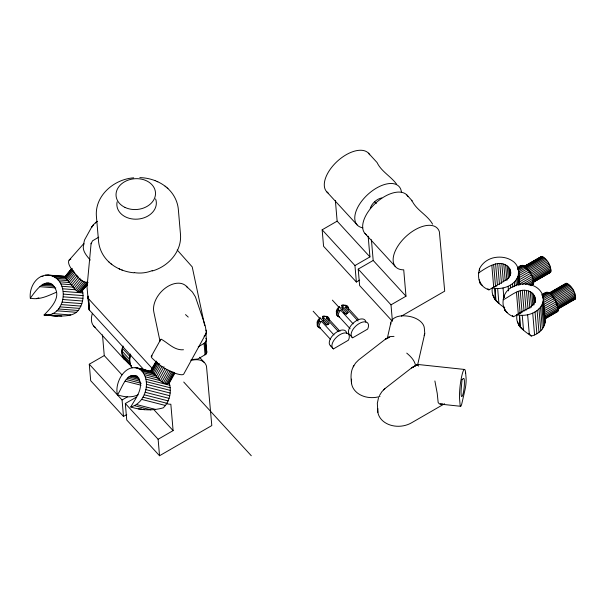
<?xml version="1.0" encoding="UTF-8"?>
<svg xmlns="http://www.w3.org/2000/svg" width="606" height="606" viewBox="0 0 606 606"><rect width="100%" height="100%" fill="white"/><g stroke="black" fill="none" stroke-linecap="round" stroke-linejoin="round"><path stroke-width="0.91" d="M206.434 332.755L205.207 325.642L195.405 296.849L192.382 292.009L186.345 286.237M478.611 272.958C486.497 267.678 499.511 258.254 508.532 267.11C512.57 271.132 510.305 277.972 505.533 280.275L488.928 289.888C479.179 286.229 476.99 278.374 479.52 268.753C482.399 262.731 488.406 258.557 494.966 257.505C500.965 256.467 507.449 257.459 512.509 260.966C520.577 266.064 518.88 276.798 519.85 284.858M535.401 301.894C535.969 297.084 533.227 292.266 528.394 290.971C518.986 287.729 510.903 296.001 503.222 299.781C501.973 307.704 506.154 313.969 513.54 316.718L521.433 312.681M56.093 292.35C47.965 295.834 39.451 300.22 30.3 298.175C29.058 287.683 36.201 274.76 47.844 275.048L65.622 276.412M30.3 298.175C35.004 291.978 44.905 276.101 53.972 286.555C62.047 296.857 50.866 308.03 44.056 315.022C67.168 317.521 70.523 277.04 47.844 275.048M71.955 268.322L64.887 276.927L75.235 289.645L78.666 292.175L80.765 292.069L87.59 284.388M57.312 316.052L46.291 315.203L57.312 316.052C65.259 315.953 75.356 316.453 79.636 308.393C82.908 303.03 83.855 296.387 82.371 290.297M533.674 282.04L550.536 272.306C551.861 266.511 547.097 258.164 541.37 256.512L524.508 266.246M557.482 309.333L575.147 299.137C576.473 293.334 571.708 284.994 565.981 283.335L549.119 293.077M531.485 285.661C538.651 282.351 524.872 258.323 517.986 267.663M558.399 309.31L544.923 317.089L545.074 318.847L557.672 311.575C559.762 304.886 550.445 285.873 541.817 294.94M117.45 394.756C121.518 389.802 126.707 369.652 137.448 377.114C145.629 386.431 135.183 398.899 130.752 406.959C145.773 403.255 151.992 380.242 140.509 369.645C126.29 361.161 114.125 382.401 117.45 394.756C124.154 397.218 131.57 397.839 138.176 394.801M130.752 406.959C141.266 410.368 152.651 410.876 163.325 407.815C169.756 401.657 171.71 391.537 169.286 383.113L174.755 373.387M518.751 272.139C518.153 284.6 503.109 290.547 492.322 287.903C490.693 297.213 497.867 303.326 504.737 307.818M503.222 299.781C505.442 280.517 538.439 277.987 543.181 296.857L545.241 320.779C545.12 328.437 538.34 334.398 531.273 336.042C523.948 330.831 515.123 325.339 516.933 314.726C527.72 317.377 542.764 311.431 543.362 298.963M91.067 243.832L92.506 240.847L98.74 237.181M91.127 243.195L87.022 287.115L89.059 309.719L144.273 370.175M122.851 356.078L130.169 364.055L131.282 366.016C125.359 361.221 119.526 353.957 123.018 346.003M130.169 364.055L129.373 359.131L130.343 353.98M83.477 244.619L84.522 240.014L91.423 227.553L93.786 224.394L97.074 221.379L95.278 222.925M417.299 365.32L417.602 364.441L464.59 369.463M88.135 296.273L89.059 309.719M88.885 308.727L89.112 307.734M191.125 359.623L197.965 358.994L205.979 354.169L206.813 352.275L205.729 340.701M387.287 338.406L390.84 322.816M417.776 364.221L424.715 333.815M535.242 300.076C533.56 308.613 522.637 309.961 516.933 314.726M378.492 397.778L377.326 403.429L377.879 412.36M396.506 184.027C390.734 176.24 381.295 171.483 377.068 162.537L368.448 153.136M432.593 224.167C427.419 214.888 416.42 210.297 411.928 200.533L406.815 194.958M319.324 327.308A7.014 3.772 -42.5 0 1 318.764 320.801L320.195 317.938L319.074 318.726A5.454 2.932 -42.5 0 0 317.249 323.612M338.534 316.226A7.014 3.772 -42.5 0 1 337.974 309.719L339.398 306.848L338.277 307.636A5.454 2.932 -42.5 0 0 336.8 313.037M152.273 355.964A8.12 2.015 29.1 0 0 152.81 358.85L157.295 362.933A16.248 4.022 29.1 0 0 175.573 373.425A26.581 6.583 29.1 0 0 178.55 374.266A16.248 4.022 29.1 0 0 183.823 373.91L206.434 332.83M338.239 331.421L326.384 318.476L326.846 317.105L326.18 316.377L322.559 316.393L322.74 318.445L328.24 324.452M358.07 321.021L345.594 307.386L346.049 306.015L345.382 305.288L341.769 305.31L341.943 307.363L347.443 313.37M84.022 243.801C81.257 249.967 86.62 255.74 90.264 260.08M160.385 340.307L161.052 339.133C167.93 342.708 174.248 350.571 183.482 349.753M521.107 266.519L521.88 265.413M411.58 200.927L411.928 200.533M540.726 257.383L541.37 256.512M353.215 366.827L353.843 365.736C350.465 371.061 350.715 377.712 351.594 383.704M353.646 366.077L355.624 363.002L358.638 359.941L385.355 339.231L390.476 336.542L393.998 336.391M160.658 339.542L151.371 356.237M156.045 361.449L150.485 371.349C157.106 374.334 160.954 386.234 169.286 383.113M150.53 371.417L155.939 361.805M156.537 361.1L150.742 371.395L137.062 367.872M151.28 370.91L152.598 368.562M153.916 366.213L154.803 364.645M151.242 371.69L156.78 361.843M151.954 372.213L157.355 362.6M152.871 372.94L158.189 363.479M153.932 373.917L159.696 363.668M155.098 375.099L160.507 365.494M156.386 376.409L161.923 366.562M157.734 377.811L163.968 366.721M159.113 379.265L165.143 368.546M160.545 380.613L166.855 369.387M161.938 381.878L168.544 370.137M163.355 382.894L170.127 370.842M164.741 383.598L171.612 371.38M166.067 383.984L172.945 371.743M167.286 384.03L173.642 372.72M168.37 383.734L174.589 372.682M379.462 395.551L381.856 391.726L384.848 388.666L411.497 367.956L417.587 364.456L418.67 366.115M206.025 334.08L204.07 336.232M342.155 309.764L342.504 309.265A2.492 1.341 -42.5 0 0 342.814 308.121M81.658 291.471L86.999 285.055M71.523 269.019L64.872 276.957L52.237 275.957M71.894 268.716L64.887 276.753M65.092 277.389L72.091 269.034M65.607 277.965L72.205 270.087M66.304 278.76L73.273 270.45M67.168 279.76L73.97 271.647M68.19 280.926L74.796 273.041M69.281 282.267L75.894 274.382M70.425 283.752L77.227 275.639M71.629 285.274L78.591 276.965M72.834 286.82L80.037 278.222M74.023 288.32L81.022 279.964M75.235 289.645L82.492 280.987M76.379 290.812L84.029 281.684M77.53 291.668L85.385 282.305M78.666 292.175L87.309 281.858M79.757 292.304L87.84 282.661M80.765 292.069L87.438 284.108M333.959 334.929L321.475 321.301L319.43 321.528A7.014 3.772 -42.5 0 0 319.991 328.035L320.279 328.035M340.686 310.211L338.64 310.446A7.014 3.772 -42.5 0 0 339.193 316.953L339.481 316.946A6.234 3.348 -42.5 0 1 339.761 311.287L340.686 310.211L353.162 323.846M321.475 321.301L320.551 322.369A6.234 3.348 -42.5 0 0 320.286 327.967M69.099 260.179L83.795 243.589M383.56 389.832L384.848 388.666M546.014 292.66L546.491 292.243M96.384 221.97L97.074 221.379M565.587 283.661L565.981 283.335M388.029 337.845L389.097 337.057L385.302 339.269L389.15 337.034M126.752 414.557L123.488 416.443L90.688 380.697L89.279 364.214L104.262 355.57L102.482 334.845M359.631 280.146L356.366 282.032L323.574 246.286L322.157 229.803L337.141 221.152L335.368 200.435M198.23 346.806L204.707 343.072A4.113 3.204 -4.9 0 0 206.373 339.693M123.488 416.443L122.071 399.968L127.593 396.778M356.366 282.032L354.957 265.549L369.94 256.906L368.16 236.181M190.928 360.472A28.429 15.271 -42.5 0 1 206.495 366.244L211.805 425.571L159.537 455.742L126.737 419.996L125.328 403.513L136.365 397.142M391.787 320.642L359.623 285.577L358.207 269.102L373.19 260.451L371.417 239.734M159.537 455.742L158.121 439.259L173.104 430.616L170.839 404.24A28.429 15.271 -42.5 0 1 166.067 403.46M392.415 321.331L391.006 304.848L405.982 296.198L403.725 269.829A28.429 15.271 -42.5 0 1 403.369 239.075A28.429 15.271 -42.5 0 1 439.38 231.833L444.69 291.16L401.399 316.143M518.175 267.693L521.402 265.829M517.706 268.064L522.516 265.284M517.91 268.556L523.296 265.451M517.819 269.579L524.198 265.898M524.917 266.102L540.976 256.838M524.228 266.617L541.893 256.414M526.273 265.723L527.879 264.799M529.485 263.868L531.091 262.943M533.5 261.55L535.106 260.625M536.711 259.701L539.923 257.845M518.191 270.655L542.529 256.558M524.796 267.587L543.264 256.921M518.584 272.003L526.25 267.587M525.599 268.17L544.067 257.512M526.462 268.958L544.93 258.3M518.153 274.086L527.341 268.776M527.349 269.928L545.817 259.262M518.327 275.995L528.44 270.155M528.235 271.041L546.703 260.383M519.137 277.662L529.5 271.677M529.099 272.276L547.566 261.618M518.963 279.964L548.385 262.936M530.651 274.957L549.119 264.299M519.774 284.062L519.395 281.926L531.409 274.988M532.106 275.866L549.771 265.663M519.743 283.866L532.204 276.669M532.636 277.2L550.301 266.996M522.349 284.373L532.856 278.305M532.242 278.919L550.71 268.261M533.31 279.608L550.975 269.405M525.538 284.358L533.341 279.851M532.621 281.078L551.089 270.412M528.114 284.456L533.659 281.26M533.386 281.442L551.051 271.246M533.204 282.085L550.869 271.882M533.212 282.237L550.536 272.306M529.03 285.229L533.788 282.487M530.591 285.305L533.727 283.494M531.038 285.668L533.485 284.252M541.976 294.993L547.127 292.115M542.521 295.387L547.907 292.281M542.431 296.41L548.809 292.728M548.839 293.44L566.504 283.244M550.081 293.016L554.899 290.236M557.308 288.842L562.126 286.062M563.731 285.138L565.337 284.206M542.802 297.485L567.14 283.381M550.21 293.948L567.875 283.752M543.203 298.834L550.862 294.41M550.21 295.001L568.678 284.335M551.877 295.327L569.542 285.123M543.529 300.47L551.952 295.607M551.96 296.758L570.428 286.093M542.938 302.818L553.051 296.985M552.846 297.872L571.314 287.214M542.946 304.954L554.111 298.508M553.71 299.106L572.178 288.448M543.574 306.795L572.996 289.766M555.27 301.788L573.73 291.13M556.02 301.811L544.006 308.749L544.385 310.893M555.914 303.159L574.382 292.493M544.355 310.689L556.816 303.5M556.444 304.492L574.912 293.827M544.536 312.598L557.467 305.136M556.853 305.75L575.321 295.084M557.921 306.431L575.586 296.236M544.688 314.34L557.952 306.681M558.035 307.439L575.7 297.243M544.817 315.855L575.662 298.076M557.815 308.909L575.48 298.713M544.999 318.021L558.338 310.325M545.052 318.612L558.096 311.083M444.531 403.763L411.466 422.852A21.528 16.779 -4.9 0 1 388.317 424.329A21.528 16.779 -4.9 0 1 377.803 408.55M345.92 313.969L348.48 312.499L341.958 305.379M330.762 346.003L333.474 348.889L348.435 340.178A10.605 5.704 -42.5 0 0 340.049 334.58A10.605 5.704 -42.5 0 0 333.368 348.851L333.474 348.889M352.677 337.807L367.645 329.088A10.605 5.704 -42.5 0 0 359.26 323.49A10.605 5.704 -42.5 0 0 352.578 337.769L349.904 334.853A10.605 5.704 -42.5 0 1 354.358 322.104A10.605 5.704 -42.5 0 1 365.857 322.195M496.822 285.85L493.693 287.138L491.822 265.33M574.685 299.334L575.147 299.137M36.398 298.644L38.845 297.819M152.159 271.011C167.945 266.693 181.694 251.929 180.527 234.878L178.406 210.153C177.846 201.631 173.649 193.481 167.18 187.921M341.769 305.31L342.754 305.06A5.454 2.932 -42.5 0 1 344.738 305.56M322.559 316.393L323.551 316.15A5.454 2.932 -42.5 0 1 325.536 316.643M442.744 403.937L439.312 403.861L438.161 402.49L437.229 393.347L434.888 380.969M133.706 177.838C114.428 179.126 95.021 195.253 96.362 215.721L98.483 240.446C99.036 248.975 103.24 257.126 109.701 262.678M480.785 283.525L480.217 283.403M504.828 310.234L505.396 310.355M345.594 307.386L346.609 307.34A6.234 3.348 -42.5 0 1 348.548 309.265M326.384 318.476L327.399 318.43A6.234 3.348 -42.5 0 1 329.338 320.347M345.382 305.288L345.67 305.28A7.014 3.772 -42.5 0 1 347.852 307.439M346.049 306.015L346.337 306.007A7.014 3.772 -42.5 0 1 348.473 309.151M326.18 316.377L326.467 316.37A7.014 3.772 -42.5 0 1 328.649 318.529M326.846 317.105L327.126 317.097A7.014 3.772 -42.5 0 1 329.263 320.233M87.923 282.388L85.385 282.199A8.12 3.098 41.5 0 1 77.151 276.275L72.515 270.412A16.248 6.189 41.5 0 1 70.841 259.156M138.176 408.845L141.849 409.027M139.827 177.611C150.061 177.899 160.37 181.527 167.93 188.557M44.056 315.022L55.707 315.923M50.071 275.321L65.978 276.541L60.57 276.283M45.602 275.139L49.344 275.427M52.154 275.639L56.828 276.003M54.305 276.942L65.509 277.798M41.216 276.404L43.087 276.548M56.237 278.26L66.63 279.055M57.994 279.881L68.001 280.646M59.547 281.782L69.554 282.555M60.865 283.926L71.258 284.729M47.874 283.146L50.677 283.366M46.139 283.161L50.821 283.525M44.427 283.547L51.911 284.116M42.784 284.275L53.078 285.07M61.933 286.282L73.137 287.138M41.269 285.335L54.373 286.343M39.92 286.699L55.828 287.918M62.721 288.789L75.364 289.759M63.221 291.418L82.87 292.925M63.418 294.115L83.067 295.622M63.312 296.826L82.961 298.334M62.903 299.508L82.56 301.015M62.206 302.106L81.855 303.614M61.229 304.583L80.878 306.091M59.979 306.878L79.636 308.393M58.494 308.969L78.144 310.477M56.797 310.802L76.447 312.31M52.889 313.582L70.766 314.953M48.533 315.029L61.842 316.044M440.138 404.096L460.674 406.293M134.017 272.814C124.828 271.95 115.761 268.375 108.959 262.05M341.943 307.363L342.345 307.431A2.492 1.341 -42.5 0 1 342.678 307.696M322.74 318.445L323.142 318.514M135.168 367.509L149.667 371.205M138.85 368.592L151.508 371.819M140.509 369.645L152.697 372.751M142.016 371.024L154.197 374.129M143.327 372.698L155.984 375.925M144.433 374.637L158.075 378.114M145.304 376.811L160.704 380.735M134.835 375.637L137.494 376.318M133.358 375.425L136.911 376.326M131.843 375.568L138.047 377.152M145.925 379.167L169.854 385.272M130.32 376.068L139.183 378.326M128.843 376.902L139.478 379.614M146.296 381.674L170.225 387.779M127.449 378.053L139.857 381.219M146.394 384.287L170.324 390.393M126.192 379.492L141.259 383.333M125.101 381.159L141.054 385.227M146.228 386.954L170.157 393.052M145.796 389.62L169.725 395.726M145.107 392.249L169.036 398.354M144.175 394.786L168.104 400.884M143.024 397.18L166.953 403.285M141.66 399.399L165.589 405.505M136.6 404.581L155.477 409.398M134.691 405.717L150.894 409.853M330.808 345.981L330.702 345.935A10.605 5.704 -42.5 0 1 335.148 333.186A10.605 5.704 -42.5 0 1 346.647 333.277M157.113 181.489L157.765 181.762M154.454 180.391L155.03 180.633M119.124 268.837L119.776 269.109M121.851 269.973L122.435 270.215M495.14 299.675L498.155 302.667M519.751 326.505L522.766 329.49M165.09 186.156L165.794 186.754M111.095 263.852L111.799 264.443M406.74 353.116C410.701 356.426 414.746 360.517 415.633 365.819M185.512 314.597L188.246 317.089M143.683 409.111L144.342 409.717M123.965 358.04L131.025 365.585M487.822 288.683L488.928 289.888M512.434 315.514L513.54 316.718M528.977 333.542L531.273 336.042M481.247 284.229L482.505 285.608M505.222 310.37L507.124 312.438M479.869 282.926L481.429 284.729M494.261 298.614L496.488 301.144M504.48 309.757L506.04 311.56M518.872 325.445L521.099 327.975M374.394 201.495L376.296 203.563M326.619 191.64L357.093 224.864M364.979 233.461L395.46 266.685M337.141 221.152L369.94 256.906M373.19 260.451L405.982 296.198M322.157 229.803L354.957 265.549M358.207 269.102L391.006 304.848M177.194 249.983L192.223 266.905L204.714 325.755M199.48 357.222L204.411 362.593M152.189 368.418L88.082 298.25M122.397 348.291L129.714 356.267M122.056 351.154L129.373 359.131M122.207 353.768L129.525 361.744M93.733 326.058L124.215 359.282M104.262 355.57L121.92 374.819M153.553 409.3L173.104 430.616M89.279 364.214L122.071 399.968M125.328 403.513L158.121 439.259M347.965 307.931L358.578 319.521M339.398 306.848L346.427 314.438M332.376 300.129L339.299 307.696M343.716 312.514L344.973 313.893M338.231 309.408L338.898 310.136M338.898 316.483L350.124 328.747M328.763 319.021L339.989 331.285M322.748 316.461L329.27 323.589L326.71 325.058L320.195 317.938M326.611 324.854L322.945 320.854L323.293 320.347A2.492 1.341 -42.5 0 0 323.612 319.21M313.166 311.211L320.097 318.779M319.029 320.491L319.688 321.218M319.688 327.566L330.293 339.155M183.732 382.038L251.293 455.75M205.972 330.081L206.441 331.527M517.569 322.013L519.66 326.301L519.562 315.173L520.607 327.399M492.958 295.183L495.049 299.47L494.95 288.35L495.996 300.576M503.806 306.545L505.162 310.499M479.195 279.722L480.55 283.669M160.007 341.261L153.818 311.969A21.528 14.324 -47.7 0 1 165.809 287.744A21.528 14.324 -47.7 0 1 187.572 287.774M519.092 280.404L519.395 281.926M206.638 351.283L206.813 352.275M542.635 294.796L542.946 298.349M543.181 301.084L545.052 322.9M542.635 303.182L544.506 324.99M541.734 305.212L543.605 327.02M540.499 307.136L542.37 328.944M538.946 308.931L540.817 330.74M537.105 310.552L538.984 332.361M535.25 298.44L535.409 300.258M534.893 296.842L535.363 302.296M534.181 295.327L534.81 302.599M535.022 311.969L536.893 333.785M533.144 293.94L534.083 304.848M531.803 292.728L532.894 305.454M532.719 313.166L534.59 334.982M530.205 291.728L531.53 307.181M528.394 290.971L529.879 308.234M526.432 290.471L527.993 308.643M527.644 314.802L529.349 334.648M524.372 290.251L526.091 310.242M522.281 290.312L524.076 311.219M520.221 290.66L522.092 312.476M522.251 315.34L523.523 330.111M518.024 267.966L518.175 269.746M518.41 272.412L519.425 284.252M518.024 276.351L518.804 285.441M517.123 278.381L517.668 284.744M518.251 291.281L520.122 313.097M515.888 280.305L516.35 285.759M516.433 292.16L518.304 313.969M514.335 282.101L514.721 286.646M512.494 283.722L512.812 287.358M510.638 271.609L510.797 273.427M510.282 270.011L510.593 273.647M509.57 268.496L510.199 275.768M510.411 285.138L510.646 287.865M508.532 267.11L509.388 277.109M507.192 265.905L508.282 278.624M508.108 286.343L508.495 290.88M505.593 264.898L506.919 280.351M503.783 264.14L505.192 280.495M501.821 263.64L503.381 281.82M504.131 295.584L504.29 297.432M503.033 287.971L503.881 297.894M499.761 263.421L501.48 283.411M497.67 263.489L499.465 284.388M495.602 263.837L497.405 284.737M497.64 288.509L498.912 303.28M493.64 264.458L495.511 286.267M479.52 268.753L479.679 270.602M465.65 373.023L466.082 378.091A8.12 1.235 -83.9 0 1 465.082 389.453L461.674 404.3A8.12 1.235 -83.9 0 1 460.06 404.505L459.628 399.43A16.248 2.462 -83.9 0 1 461.189 378.803A26.581 4.03 -83.9 0 1 461.908 375.455A16.248 2.462 -83.9 0 1 465.65 373.023M205.828 332.838L206.472 340.314M205.608 341.807L206.585 353.268M205.979 354.169L204.995 342.708L204.07 343.435L205.055 354.896M89.62 310.598L88.643 299.137A4.113 3.204 -4.9 0 1 88.188 296.152M88.506 300.682L88.809 304.204M366.547 234.833A28.429 15.271 -42.5 0 1 375.622 203.146A28.429 15.271 -42.5 0 1 408.058 196.617M362.835 227.818A28.429 15.271 -42.5 0 1 367.736 194.549A28.429 15.271 -42.5 0 1 401.43 192.284M328.187 193.011A28.429 15.271 -42.5 0 1 337.254 161.325A28.429 15.271 -42.5 0 1 369.698 154.795M370.258 208.555A9.863 5.295 -42.5 0 1 381.788 197.973M132.1 367.88A28.429 15.271 -42.5 0 1 130.79 355.055M127.707 361.638A28.429 15.271 -42.5 0 1 122.904 346.458M95.301 327.422A28.429 15.271 -42.5 0 1 92.423 313.234M152.591 270.45A26.399 20.574 -4.9 0 1 134.274 272.617M155.598 198.889A19.778 15.415 -4.9 0 1 137.714 219.122A19.778 15.415 -4.9 0 1 117.109 201.881M390.779 324.377A16.248 9.878 12.8 0 1 403.391 315.802A26.581 16.157 12.8 0 1 407.474 316.112A16.248 9.878 12.8 0 1 424.306 327.96L424.745 333.035A8.12 4.939 12.8 0 1 424.071 335.239M379.97 396.453A21.528 16.779 -4.9 0 1 351.631 379.129M205.737 338.572A4.113 3.204 -4.9 0 1 206.131 339.102M462.052 379.424L461.257 388.461A9.135 1.386 -83.9 0 0 461.954 396.529A9.135 1.386 -83.9 0 0 464.234 386.53A9.135 1.386 -83.9 0 0 463.537 378.462L462.052 379.424M93.226 225.053L91.642 227.189L93.226 225.053M417.602 364.441L411.595 367.933L417.587 364.456M124.995 207.411A19.778 15.415 -4.9 0 0 155.492 194.276A19.778 15.415 -4.9 0 0 126.828 180.649A19.778 15.415 -4.9 0 0 124.995 207.411"/></g></svg>
